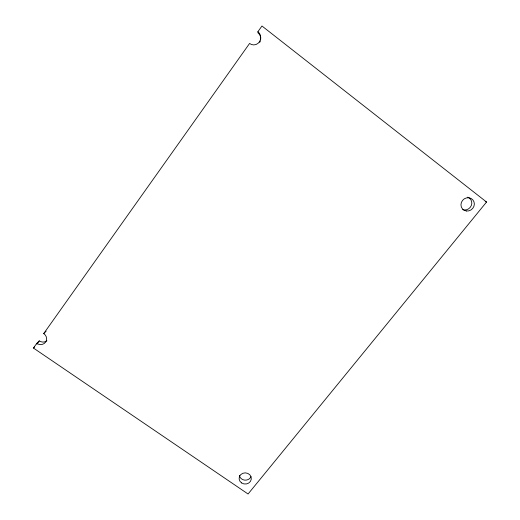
<?xml version="1.0" encoding="UTF-8"?>
<svg xmlns="http://www.w3.org/2000/svg" width="520" height="520" viewBox="0 0 520 520"><rect width="100%" height="100%" fill="white"/><g stroke="black" fill="none" stroke-linecap="round" stroke-linejoin="round"><path stroke-width="0.78" d="M260.663 39.462A7.248 6.916 -89.8 0 0 257.933 32.799L257.927 31.681L261.957 26L486.551 202.026L248.072 494L33.449 348.049L36.77 343.369L39.26 340.88A6.422 5.941 28.4 0 0 46.917 340.782M36.77 343.369A6.5 6 28.3 0 0 45.604 342.128A6.5 6 28.3 0 0 43.725 333.567L249.567 43.466A7.338 7 -89.8 0 0 259.356 41.951A7.338 7 -89.8 0 0 257.927 31.681M36.913 344.188L39.26 340.88M33.449 348.049L34.456 347.035M43.725 333.567L46.143 331.182M485.212 201.552L486.551 202.026M260.344 40.931A7.248 6.916 -89.8 0 1 259.727 42.328M250.984 476.678A6.052 5.545 1.8 0 1 244.673 480.116A6.052 5.545 1.8 0 1 239.375 475.41M467.688 197.171A6.812 6.396 -42.7 0 1 471.315 205.517A6.812 6.396 -42.7 0 1 462.683 209.658M466.434 211.003A6.89 6.467 -42.6 0 0 473.96 201.76A6.89 6.467 -42.6 0 0 462.547 200.395A6.89 6.467 -42.6 0 0 466.434 211.003M241.572 482.931A6.117 5.596 1.8 0 0 251.29 479.135A6.117 5.596 1.8 0 0 242.788 473.304A6.117 5.596 1.8 0 0 241.572 482.931"/></g></svg>
